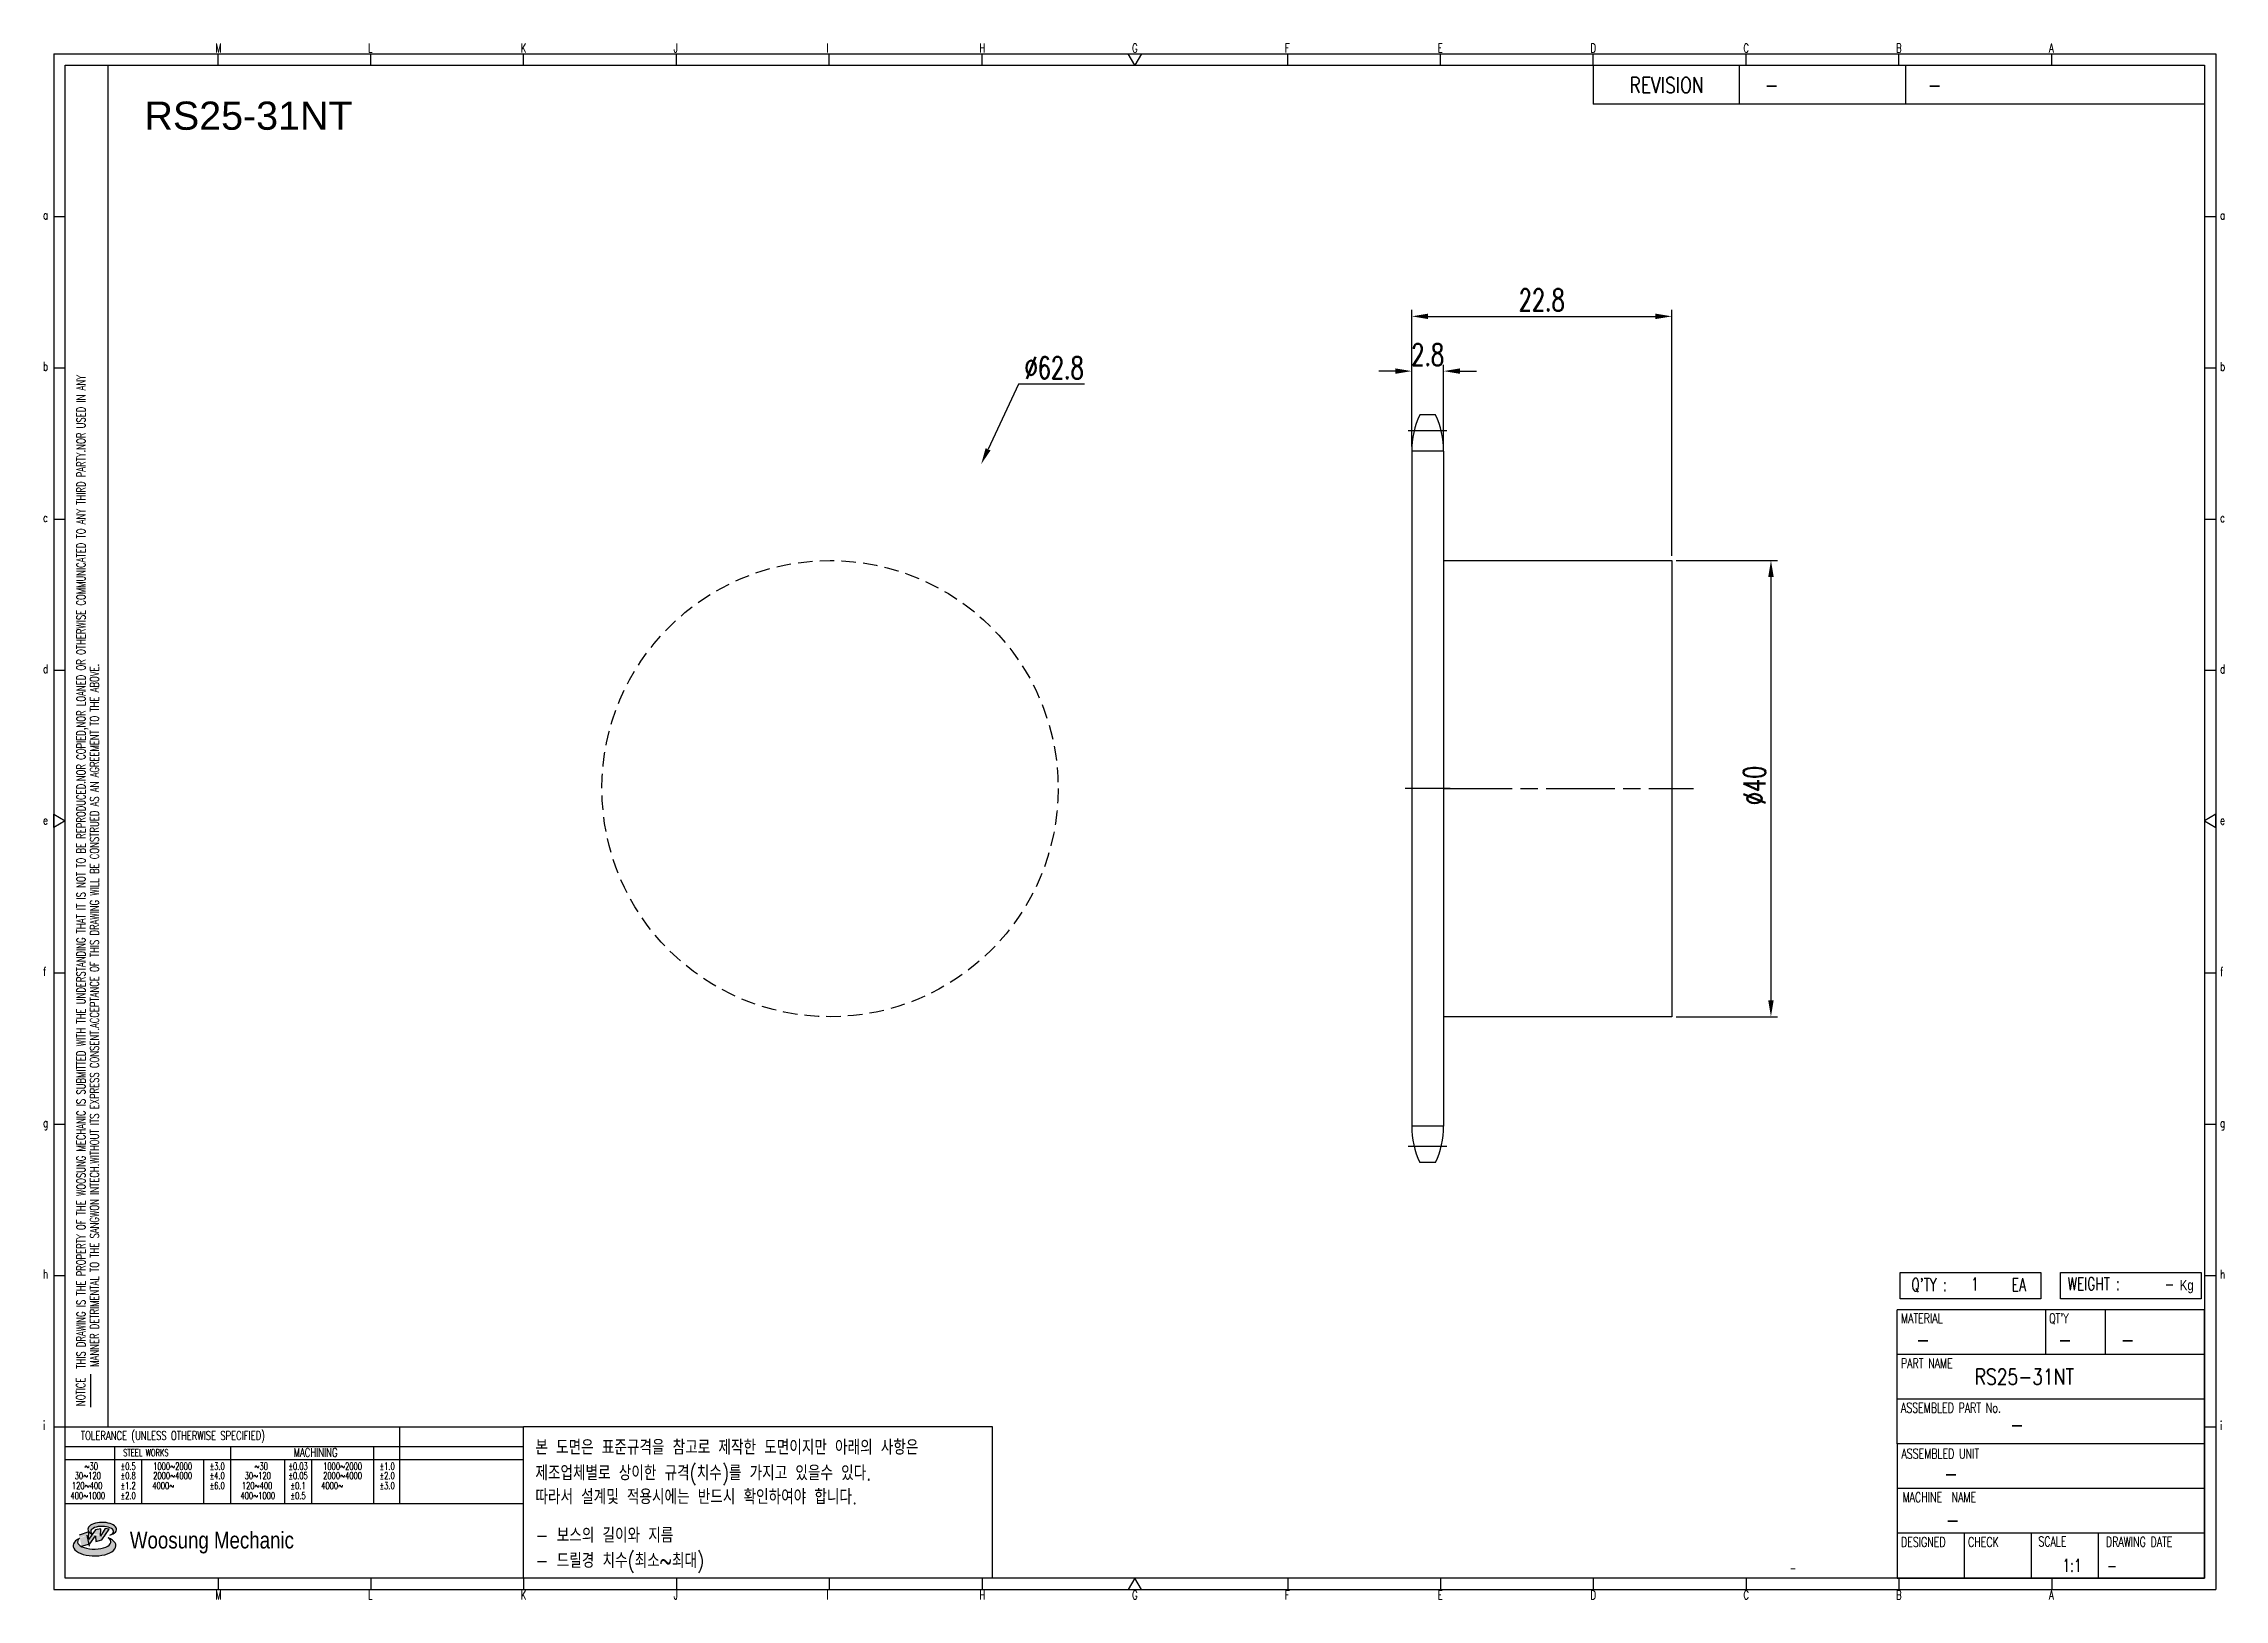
# Model space of a CAD drawing. Header units: millimetres. Extents: x -67838 to -67647, y 1438 to 1575.
import ezdxf
from ezdxf.enums import TextEntityAlignment as Align

# ---------------------------------------------------------------- set-up
doc = ezdxf.new("R2010")
doc.units = ezdxf.units.MM
for name, pattern in [('AM_ISO02W050', [7.5, 6, -1.5]), ('AM_ISO02W050x2', [3.75, 3, -0.75]), ('AM_ISO08W050', [18, 12, -1.5, 3, -1.5]), ('AM_ISO08W050x2', [9, 6, -0.75, 1.5, -0.75]), ('HIDDEN', [9.525, 6.35, -3.175])]:
    doc.linetypes.add(name, pattern=pattern)
for name, color, linetype, lineweight in [('AM_3N', 6, 'AM_ISO02W050', 25), ('AM_7', 4, 'AM_ISO08W050', 25), ('AM_7N', 4, 'AM_ISO08W050', 25)]:
    doc.layers.add(name, color=color, linetype=linetype, lineweight=lineweight)
for name, color, linetype in [('S-DIM', 7, 'Continuous'), ('TITLE', 7, 'Continuous'), ('도면레이아웃', 7, 'Continuous')]:
    doc.layers.add(name, color=color, linetype=linetype)
doc.styles.add('HAN', font='ROMANS.shx', dxfattribs={"width": 0.7, "bigfont": 'whgtxt.shx'})
doc.styles.add('HKD_ST2', font='romans.shx', dxfattribs={"width": 0.7, "height": 4, "bigfont": '@extfont2.shx'})
doc.styles.add('HSG', font='SIMPLEX.shx', dxfattribs={"width": 0.7, "bigfont": 'HSG.shx'})
doc.styles.add('ROMANS', font='romans.shx', dxfattribs={"width": 0.7, "bigfont": 'whgtxt.shx'})
doc.styles.add('SLDTEXTSTYLE4', font='arial.ttf', dxfattribs={"width": 0.8})
doc.styles.get("Standard").update_dxf_attribs({"font": 'arial.ttf'})
doc.dimstyles.new('APP3', dxfattribs={"dimscale": 0.8, "dimtxt": 2.4, "dimasz": 1.8, "dimexe": 0.7, "dimexo": 0.5, "dimgap": 0.6, "dimtad": 1, "dimtoh": 1, "dimdec": 1, "dimrnd": 0.01, "dimzin": 9, "dimdsep": 46, "dimtxsty": 'HSG', "dimcen": 0, "dimclrd": 1, "dimclre": 1, "dimclrt": 256, "dimazin": 2, "dimtp": 1, "dimtm": 1, "dimtfac": 0.5, "dimtdec": 1, "dimtofl": 0, "dimtmove": 0, "dimatfit": 3, "dimfxl": 0, "dimtvp": 1, "dimtolj": 2, "dimlwd": -1, "dimlwe": -1, "dimarcsym": 0})

# ---------------------------------------------------------------- blocks, each defined once
blk = doc.blocks.new('e567sfgjss')
for p, q in [((-66937.69, 488.79), (-66917.69, 488.79)), ((-66917.69, 488.79), (-66917.69, 448.79)), ((-66917.69, 448.79), (-66937.69, 448.79))]:
    blk.add_line(p, q)
at = {"layer": 'AM_7N', "linetype": 'AM_ISO08W050x2'}
blk.add_line((-66937.69, 468.79), (-66915.79, 468.79), dxfattribs=at)
blk = doc.blocks.new('SUYWSHJH')
at = {"layer": '도면레이아웃'}
h = blk.add_hatch(color=10, dxfattribs=at)
h.paths.add_polyline_path([(1.544, 35.177), (1.554, 34.966), (1.779, 35.034), (2.054, 35.422), (1.908, 35.446), (1.728, 35.167), (1.741, 35.439), (1.547, 35.405), (1.292, 35.041), (1.295, 35.33), (0.943, 35.208), (1.03, 34.8), (1.336, 34.885)])
edge = h.paths.add_edge_path()
edge.add_ellipse((1.795, 35.421), major_axis=(-0.53, 0), ratio=0.487785, start_angle=122.36065, end_angle=403.39574)
edge.add_line((1.411, 35.244), (1.419, 35.261))
edge.add_ellipse((1.798, 35.344), major_axis=(-0.423, 0), ratio=0.444396, start_angle=131.58977, end_angle=386.19408, ccw=False)
edge = h.paths.add_edge_path()
edge.add_ellipse((1.512, 34.815), major_axis=(-0.793, 0), ratio=0.480113, start_angle=314.67633, end_angle=590.85213)
edge.add_ellipse((1.501, 34.958), major_axis=(-0.62, 0), ratio=0.43311, start_angle=331.7024, end_angle=574.42495, ccw=False)
for p, q in [((0, 90.118), (80.15, 90.118)), ((0, 90.118), (0, 33.191)), ((6.089, 89.693), (6.089, 90.118)), ((11.753, 89.693), (11.753, 90.118)), ((17.418, 89.693), (17.418, 90.118)), ((23.082, 89.693), (23.082, 90.118)), ((28.746, 89.693), (28.746, 90.118)), ((34.411, 89.693), (34.411, 90.118)), ((45.739, 89.693), (45.739, 90.118)), ((51.404, 89.693), (51.404, 90.118)), ((57.068, 89.693), (57.068, 90.118)), ((62.732, 89.693), (62.732, 90.118)), ((68.397, 89.693), (68.397, 90.118)), ((74.061, 89.693), (74.061, 90.118)), ((80.15, 90.118), (80.15, 33.191)), ((0, 84.085), (0.425, 84.085)), ((79.725, 84.085), (80.15, 84.085)), ((0, 78.478), (0.425, 78.478)), ((79.725, 78.478), (80.15, 78.478)), ((0, 72.87), (0.425, 72.87)), ((79.725, 72.87), (80.15, 72.87)), ((0, 67.262), (0.425, 67.262)), ((79.725, 67.262), (80.15, 67.262)), ((0, 56.047), (0.425, 56.047)), ((79.725, 56.047), (80.15, 56.047)), ((0, 50.439), (0.425, 50.439)), ((79.725, 50.439), (80.15, 50.439)), ((0, 44.832), (0.425, 44.832)), ((79.725, 44.832), (80.15, 44.832)), ((1.377, 39.947), (1.377, 41.174)), ((0, 39.224), (0.425, 39.224)), ((79.725, 39.224), (80.15, 39.224)), ((0, 33.191), (80.15, 33.191)), ((6.089, 33.616), (6.089, 33.191)), ((11.753, 33.616), (11.753, 33.191)), ((17.418, 33.616), (17.418, 33.191)), ((23.082, 33.616), (23.082, 33.191)), ((28.746, 33.616), (28.746, 33.191)), ((34.411, 33.616), (34.411, 33.191)), ((45.739, 33.616), (45.739, 33.191)), ((51.404, 33.616), (51.404, 33.191)), ((57.068, 33.616), (57.068, 33.191)), ((62.732, 33.616), (62.732, 33.191)), ((68.397, 33.616), (68.397, 33.191)), ((74.061, 33.616), (74.061, 33.191))]:
    blk.add_line(p, q)
at = {"color": 2}
for p, q in [((2.017, 39.224), (2.017, 89.693)), ((0.425, 39.224), (17.418, 39.224)), ((12.816, 39.224), (12.816, 36.382)), ((17.418, 33.616), (17.418, 39.224)), ((0.425, 38.487), (17.418, 38.487)), ((0.425, 38.012), (17.418, 38.012)), ((2.257, 38.487), (2.257, 36.382)), ((3.257, 38.012), (3.257, 36.382)), ((5.557, 38.012), (5.557, 36.382)), ((6.557, 38.5), (6.557, 36.382)), ((8.557, 38.012), (8.557, 36.382)), ((9.557, 38.026), (9.557, 36.382)), ((11.857, 38.487), (11.857, 36.382)), ((0.425, 36.382), (17.418, 36.382))]:
    blk.add_line(p, q, dxfattribs=at)
at = {"color": 6, "ltscale": 0.5}
for p, q in [((57.068, 89.693), (57.068, 88.246)), ((62.47, 89.693), (62.47, 88.246)), ((68.635, 89.693), (68.635, 88.246)), ((79.725, 88.246), (57.068, 88.246)), ((68.336, 38.59), (68.336, 43.563)), ((79.725, 43.563), (68.336, 43.563)), ((73.827, 43.563), (73.827, 41.905)), ((76.037, 43.563), (76.037, 41.905)), ((79.725, 38.59), (79.725, 43.563)), ((79.725, 41.905), (68.336, 41.905)), ((79.725, 40.248), (68.336, 40.248)), ((68.336, 38.59), (68.336, 33.616)), ((79.725, 38.59), (68.336, 38.59)), ((79.725, 33.616), (79.725, 38.59)), ((79.725, 36.932), (68.336, 36.932)), ((79.725, 35.274), (68.336, 35.274)), ((70.822, 33.616), (70.822, 35.274)), ((73.309, 33.616), (73.309, 35.274)), ((75.796, 33.616), (75.796, 35.274)), ((68.336, 33.616), (79.725, 33.616))]:
    blk.add_line(p, q, dxfattribs=at)
for points in [[(40.075, 89.693), (39.83, 90.118), (40.32, 90.118)], [(0.425, 89.693), (79.725, 89.693), (79.725, 33.616), (0.425, 33.616)], [(0.425, 61.679), (0, 61.433), (0, 61.924)], [(79.725, 61.679), (80.15, 61.433), (80.15, 61.924)], [(40.075, 33.616), (39.83, 33.191), (40.32, 33.191)]]:
    blk.add_lwpolyline(points, close=True)
at = {"layer": 'TITLE', "color": 20}
for p, q in [((68.449, 43.961), (68.449, 44.936)), ((68.449, 44.936), (73.654, 44.936)), ((73.654, 44.936), (73.654, 43.961)), ((74.39, 43.961), (74.39, 44.936)), ((74.39, 44.936), (79.595, 44.936)), ((79.595, 44.936), (79.595, 43.961)), ((73.654, 43.961), (68.449, 43.961)), ((79.595, 43.961), (74.39, 43.961))]:
    blk.add_line(p, q, dxfattribs=at)
at = {"layer": '도면레이아웃'}
for p, q in [((1.295, 35.33), (0.943, 35.208)), ((1.03, 34.8), (1.336, 34.885)), ((1.224, 35.208), (1.311, 34.8)), ((1.224, 35.208), (1.224, 35.208)), ((1.547, 35.405), (1.292, 35.041)), ((1.292, 35.041), (1.295, 35.33)), ((1.336, 34.885), (1.544, 35.177)), ((1.419, 35.261), (1.411, 35.244)), ((1.544, 35.177), (1.554, 34.966)), ((1.741, 35.439), (1.547, 35.405)), ((1.554, 34.966), (1.779, 35.034)), ((1.908, 35.446), (1.728, 35.167)), ((1.728, 35.167), (1.741, 35.439)), ((1.779, 35.034), (2.054, 35.422)), ((2.054, 35.422), (1.908, 35.446))]:
    blk.add_line(p, q, dxfattribs=at)
for centre, major_axis, ratio, start_param, end_param in [((1.795, 35.421), (-0.53, 0), 0.487785, 2.135596, 7.040584), ((1.512, 34.815), (-0.793, 0), 0.480113, 5.492138, 10.312315), ((1.501, 34.958), (-0.62, 0), 0.43311, 5.789299, 10.025607), ((1.798, 35.344), (-0.423, 0), 0.444396, 2.296675, 6.740358)]:
    blk.add_ellipse(centre, major_axis=major_axis, ratio=ratio, start_param=start_param, end_param=end_param, dxfattribs=at)
at = {"color": 4, "style": 'HKD_ST2', "width": 0.7}
for s, p in [('M', (5.988, 90.164)), ('L', (11.652, 90.164)), ('K', (17.316, 90.164)), ('J', (22.981, 90.164)), ('I', (28.645, 90.164)), ('H', (34.309, 90.164)), ('G', (39.974, 90.164)), ('F', (45.638, 90.164)), ('E', (51.302, 90.164)), ('D', (56.967, 90.164)), ('C', (62.631, 90.164)), ('B', (68.295, 90.164)), ('A', (73.96, 90.164)), ('a', (-0.395, 83.976)), ('a', (80.305, 83.97)), ('b', (-0.395, 78.368)), ('b', (80.305, 78.362)), ('c', (-0.395, 72.76)), ('c', (80.305, 72.754)), ('d', (-0.395, 67.153)), ('d', (80.305, 67.147)), ('e', (-0.395, 61.545)), ('e', (80.305, 61.539)), ('f', (-0.395, 55.937)), ('f', (80.305, 55.931)), ('g', (-0.395, 50.33)), ('g', (80.305, 50.324)), ('h', (-0.395, 44.722)), ('h', (80.305, 44.716)), ('i', (-0.395, 39.114)), ('i', (80.305, 39.108)), ('M', (5.988, 32.824)), ('L', (11.652, 32.824)), ('K', (17.316, 32.824)), ('J', (22.981, 32.824)), ('I', (28.645, 32.824)), ('H', (34.309, 32.824)), ('G', (39.974, 32.824)), ('F', (45.638, 32.824)), ('E', (51.302, 32.824)), ('D', (56.967, 32.824)), ('C', (62.631, 32.824)), ('B', (68.295, 32.824)), ('A', (73.96, 32.824))]:
    blk.add_text(s, height=0.326, dxfattribs=at).set_placement(p)
for s, height, style, width, p in [('REVISION', 0.5806, 'HAN', 0.8, (58.415, 88.664)), ('-', 0.581, 'HAN', 0.8, (63.426, 88.664)), ('-', 0.581, 'HAN', 0.8, (69.468, 88.664)), ("Q'TY : ", 0.4746, 'HKD_ST2', 0.7, (68.857, 44.253)), ('1', 0.475, 'HKD_ST2', 0.7, (71.071, 44.275)), ('EA', 0.4746, 'HKD_ST2', 0.7, (72.578, 44.253)), ('WEIGHT : ', 0.4746, 'HKD_ST2', 0.7, (74.65, 44.286)), ('-', 0.581, 'HAN', 0.8, (69.029, 42.157)), ('-', 0.581, 'HAN', 0.8, (74.289, 42.157)), ('-', 0.581, 'HAN', 0.8, (76.623, 42.157)), ('-', 0.581, 'HAN', 0.8, (72.515, 39.013)), ('-', 0.581, 'HAN', 0.8, (70.067, 37.189)), ('-', 0.581, 'HAN', 0.8, (70.126, 35.48)), ('1:1', 0.4746, 'HKD_ST2', 0.7, (74.458, 33.848)), ('-', 0.475, 'HKD_ST2', 0.7, (76.112, 33.837))]:
    blk.add_text(s, height=height, dxfattribs=dict(style=style, width=width)).set_placement(p)
at = {"color": 2, "style": 'HKD_ST2', "width": 0.7}
for s, p in [(' THIS DRAWING IS THE PROPERTY OF THE WOOSUNG MECHANIC IS SUBMITTED WITH THE UNDERSTANDING THAT IT IS NOT TO BE REPRODUCED.NOR COPIED,NOR LOANED OR OTHERWISE COMMUNICATED TO ANY THIRD PARTY.NOR USED IN ANY', (1.173, 41.217)), ('MANNER DETRIMENTAL TO THE SANGWON INTECH.WITHOUT ITS EXPRESS CONSENT.ACCEPTANCE OF THIS DRAWING WILL BE CONSTRUED AS AN AGREEMENT TO THE ABOVE.', (1.672, 41.447))]:
    blk.add_text(s, height=0.326266, rotation=90, dxfattribs=at).set_placement(p)
at = {"style": 'HKD_ST2', "width": 0.7}
blk.add_text('-', height=0.475, dxfattribs=at).set_placement((78.613, 44.286), align=Align.RIGHT)
at = {"color": 4, "style": 'HKD_ST2', "width": 0.7}
for s, height, p in [('MATERIAL', 0.3651, (68.474, 43.425)), ("QT'Y", 0.3651, (73.965, 43.425)), ('PART NAME', 0.3651, (68.474, 41.756)), ('ASSEMBLED PART No.', 0.36511, (68.474, 40.109)), ('ASSEMBLED UNIT', 0.36511, (68.49, 38.408)), ('MACHINE  NAME', 0.36511, (68.532, 36.794)), ('DESIGNED', 0.3651, (68.474, 35.136)), ('CHECK', 0.3651, (70.961, 35.136)), ('SCALE', 0.3651, (73.566, 35.153)), ('DRAWING DATE', 0.36511, (76.071, 35.141))]:
    blk.add_text(s, height=height, dxfattribs=at).set_placement(p, align=Align.TOP_LEFT)
at = {"style": 'HKD_ST2', "width": 0.7}
blk.add_text('NOTICE', height=0.3263, rotation=90, dxfattribs=at).set_placement((1.163, 39.988))
for s, height, style, width, p in [('TOLERANCE (UNLESS OTHERWISE SPECIFIED)', 0.32627, 'HKD_ST2', 0.7, (4.417, 38.896)), ('-', 0.326, 'ROMANS', 0.65, (64.469, 33.975))]:
    blk.add_text(s, height=height, dxfattribs=dict(style=style, width=width)).set_placement(p, align=Align.MIDDLE_CENTER)
at = {"color": 4, "style": 'HKD_ST2', "width": 0.7}
for s, height, p in [('STEEL WORKS', 0.26101, (3.416, 38.268)), ('MACHINING', 0.3263, (9.707, 38.27)), ('%%P0.5', 0.261, (2.757, 37.762)), ('%%P0.8', 0.261, (2.757, 37.411)), ('%%P3.0', 0.261, (6.057, 37.762)), ('%%P4.0', 0.261, (6.057, 37.411)), ('%%P0.03', 0.261, (9.057, 37.762)), ('%%P0.05', 0.261, (9.057, 37.411)), ('%%P1.0', 0.261, (12.357, 37.762)), ('%%P2.0', 0.261, (12.357, 37.411)), ('%%P1.2', 0.261, (2.757, 37.045)), ('%%P2.0', 0.261, (2.757, 36.67)), ('%%P6.0', 0.261, (6.057, 37.045)), ('%%P0.1', 0.261, (9.057, 37.045)), ('%%P0.5', 0.261, (9.057, 36.67)), ('%%P3.0', 0.261, (12.357, 37.045))]:
    blk.add_text(s, height=height, dxfattribs=at).set_placement(p, align=Align.MIDDLE)
for s, height, p in [('30%%126120', 0.261, (1.263, 37.411)), ('%%12630', 0.261, (1.389, 37.762)), ('2000%%1264000', 0.26101, (4.407, 37.411)), ('1000%%1262000', 0.26101, (4.407, 37.762)), ('30%%126120', 0.261, (7.563, 37.411)), ('%%12630', 0.261, (7.689, 37.762)), ('2000%%1264000', 0.26101, (10.707, 37.411)), ('1000%%1262000', 0.26101, (10.707, 37.762)), ('400%%1261000', 0.26101, (1.263, 36.67)), ('120%%126400', 0.26101, (1.237, 37.045)), ('4000%%126', 0.261, (4.061, 37.045)), ('400%%1261000', 0.26101, (7.563, 36.67)), ('120%%126400', 0.26101, (7.537, 37.045)), ('4000%%126', 0.261, (10.321, 37.045))]:
    blk.add_text(s, height=height, dxfattribs=at).set_placement(p, align=Align.MIDDLE_CENTER)
at = {"color": 1, "style": 'SLDTEXTSTYLE4', "width": 0.8}
blk.add_text('Woosung Mechanic', height=0.61957, dxfattribs=at).set_placement((2.822, 34.711))
at = {"layer": 'TITLE', "width": 0.8}
blk.add_text('Kg', height=0.3789, dxfattribs=at).set_placement((78.807, 44.286))
blk = doc.blocks.new('*D22')
at = {"layer": 'Defpoints', "color": 0, "transparency": 16777216}
for p in [(-67715.71, 1545.9), (-67718.51, 1538.88), (-67715.71, 1538.88)]:
    blk.add_point(p, dxfattribs=at)
at = {"layer": 'S-DIM', "color": 1, "transparency": 16777216}
for p, q in [((-67719.95, 1545.9), (-67721.39, 1545.9)), ((-67718.51, 1539.28), (-67718.51, 1546.46)), ((-67715.71, 1539.28), (-67715.71, 1546.46)), ((-67714.27, 1545.9), (-67712.83, 1545.9))]:
    blk.add_line(p, q, dxfattribs=at)
for points in [[(-67719.95, 1546.14), (-67719.95, 1545.66), (-67718.51, 1545.9)], [(-67714.27, 1546.14), (-67714.27, 1545.66), (-67715.71, 1545.9)]]:
    blk.add_solid(points, dxfattribs=at)
at = {"layer": 'S-DIM', "transparency": 16777216, "insert": (-67717.11, 1547.34), "char_height": 1.92, "attachment_point": 5, "style": 'HSG'}
blk.add_mtext('\\A2;2.8', dxfattribs=at)
blk = doc.blocks.new('*D23')
at = {"layer": 'Defpoints', "color": 0, "transparency": 16777216}
for p in [(-67695.71, 1550.7), (-67718.51, 1538.88), (-67695.71, 1529.29)]:
    blk.add_point(p, dxfattribs=at)
at = {"layer": 'S-DIM', "color": 1, "transparency": 16777216}
for p, q in [((-67718.51, 1539.28), (-67718.51, 1551.26)), ((-67695.71, 1529.69), (-67695.71, 1551.26)), ((-67717.07, 1550.7), (-67697.15, 1550.7))]:
    blk.add_line(p, q, dxfattribs=at)
for points in [[(-67717.07, 1550.94), (-67717.07, 1550.46), (-67718.51, 1550.7)], [(-67697.15, 1550.94), (-67697.15, 1550.46), (-67695.71, 1550.7)]]:
    blk.add_solid(points, dxfattribs=at)
at = {"layer": 'S-DIM', "transparency": 16777216, "insert": (-67707.11, 1552.14), "char_height": 1.92, "attachment_point": 5, "style": 'HSG'}
blk.add_mtext('\\A2;22.8', dxfattribs=at)
blk = doc.blocks.new('*D24')
at = {"layer": 'Defpoints', "color": 0, "transparency": 16777216}
for p in [(-67695.71, 1529.29), (-67695.71, 1489.29), (-67687.01, 1489.29)]:
    blk.add_point(p, dxfattribs=at)
at = {"layer": 'S-DIM', "color": 1, "transparency": 16777216}
for p, q in [((-67695.31, 1529.29), (-67686.45, 1529.29)), ((-67687.01, 1527.85), (-67687.01, 1490.73)), ((-67695.31, 1489.29), (-67686.45, 1489.29))]:
    blk.add_line(p, q, dxfattribs=at)
for points in [[(-67687.25, 1527.85), (-67686.77, 1527.85), (-67687.01, 1529.29)], [(-67687.25, 1490.73), (-67686.77, 1490.73), (-67687.01, 1489.29)]]:
    blk.add_solid(points, dxfattribs=at)
at = {"layer": 'S-DIM', "transparency": 16777216, "insert": (-67688.45, 1509.57), "char_height": 1.92, "attachment_point": 5, "rotation": 90, "style": 'HSG'}
blk.add_mtext('\\A2;%%c40', dxfattribs=at)
blk = doc.blocks.new('*D25')
at = {"layer": 'Defpoints', "color": 0, "transparency": 16777216}
for p in [(-67756.26, 1537.74), (-67782.76, 1480.84)]:
    blk.add_point(p, dxfattribs=at)
at = {"layer": 'S-DIM', "color": 1, "transparency": 16777216}
for p, q in [((-67753, 1544.75), (-67755.65, 1539.05)), ((-67747.2, 1544.75), (-67753, 1544.75))]:
    blk.add_line(p, q, dxfattribs=at)
blk.add_solid([(-67755.87, 1539.15), (-67755.44, 1538.94), (-67756.26, 1537.74)], dxfattribs=at)
at = {"layer": 'S-DIM', "transparency": 16777216, "insert": (-67749.86, 1546.19), "char_height": 1.92, "attachment_point": 5, "style": 'HSG'}
blk.add_mtext('\\A2;∅62.8', dxfattribs=at)

msp = doc.modelspace()

# ---------------------------------------------------------------- linework, layer by layer
for p, q in [((-67716.41, 1542.08), (-67717.8, 1542.08)), ((-67718.51, 1538.88), (-67718.51, 1479.71)), ((-67715.71, 1538.88), (-67715.71, 1479.71)), ((-67716.41, 1476.51), (-67717.8, 1476.51))]:
    msp.add_line(p, q)
at = {"color": 4}
msp.add_lwpolyline([(-67796.38, 1453.35), (-67755.31, 1453.35), (-67755.31, 1440.08), (-67796.38, 1440.08)], close=True, dxfattribs=at)
at = {"color": 2, "linetype": 'HIDDEN', "ltscale": 0.2}
msp.add_circle((-67769.51, 1509.29), 20, dxfattribs=at)
for centre, start, end in [((-67710.91, 1538.88), 155.0989, 180), ((-67723.31, 1538.88), 0, 24.9011), ((-67710.91, 1479.71), 180, 204.9011), ((-67723.31, 1479.71), 335.0989, 0)]:
    msp.add_arc(centre, 7.6, start, end)
at = {"layer": 'AM_3N', "linetype": 'AM_ISO02W050x2'}
for p, q in [((-67715.71, 1538.88), (-67718.51, 1538.88)), ((-67715.71, 1479.71), (-67718.51, 1479.71))]:
    msp.add_line(p, q, dxfattribs=at)
at = {"layer": 'AM_7', "linetype": 'AM_ISO08W050x2'}
for p, q in [((-67715.43, 1540.67), (-67718.82, 1540.67)), ((-67715.13, 1509.29), (-67719.09, 1509.29)), ((-67715.43, 1477.91), (-67718.82, 1477.91))]:
    msp.add_line(p, q, dxfattribs=at)

# ---------------------------------------------------------------- block references
at = {"xscale": 2.3654592, "yscale": 2.3654592, "zscale": 2.3654592}
msp.add_blockref('SUYWSHJH', (-67837.58, 1360.56), dxfattribs=at)
msp.add_blockref('e567sfgjss', (-778.02, 1040.5))

# ---------------------------------------------------------------- texts
at = {"color": 2}
msp.add_text('RS25-31NT', height=2.472, dxfattribs=at).set_placement((-67829.62, 1567.06))
at = {"style": 'HAN', "width": 0.8}
msp.add_text('RS25-31NT', height=1.373, dxfattribs=at).set_placement((-67669.14, 1457.04))
at = {"color": 4, "style": 'HAN', "width": 0.8}
for s, p in [('본 도면은 표준규격을 참고로 제작한 도면이지만 아래의 사항은', (-67795.35, 1450.89)), ('제조업체별로 상이한 규격(치수)를 가지고 있을수 있다.', (-67795.35, 1448.64)), ('따라서 설계및 적용시에는 반드시 확인하여야 합니다.', (-67795.35, 1446.55)), ('- 보스의 길이와 지름', (-67795.35, 1443.18)), ('- 드릴경 치수(최소~최대)', (-67795.35, 1440.96))]:
    msp.add_text(s, height=1.2995, dxfattribs=at).set_placement(p)

# ---------------------------------------------------------------- dimensions: what is measured, and where the dimension line sits
at = {"layer": 'S-DIM'}
dim = msp.add_linear_dim(base=(-67695.71, 1550.7), p1=(-67718.51, 1538.88), p2=(-67695.71, 1529.29), dimstyle='APP3', dxfattribs=at)
dim.commit()
dim.dimension.update_dxf_attribs({"geometry": '*D23', "text_midpoint": (-67707.11, 1552.14)})
dim = msp.add_diameter_dim_2p(p1=(-67782.76, 1480.84), p2=(-67756.26, 1537.74), dimstyle='APP3', dxfattribs=at)
dim.commit()
dim.dimension.update_dxf_attribs({"geometry": '*D25', "text_midpoint": (-67749.86, 1544.75), "dimtype": 163})
dim = msp.add_linear_dim(base=(-67715.71, 1545.9), p1=(-67718.51, 1538.88), p2=(-67715.71, 1538.88), dimstyle='APP3', dxfattribs=at)
dim.commit()
dim.dimension.update_dxf_attribs({"geometry": '*D22', "text_midpoint": (-67717.11, 1545.9), "dimtype": 160})
dim = msp.add_linear_dim(base=(-67687.01, 1489.29), p1=(-67695.71, 1529.29), p2=(-67695.71, 1489.29), angle=90, text='%%c<>', dimstyle='APP3', dxfattribs=at)
dim.commit()
dim.dimension.update_dxf_attribs({"geometry": '*D24', "text_midpoint": (-67687.01, 1509.57), "dimtype": 160})

doc.saveas('drawing.dxf')
